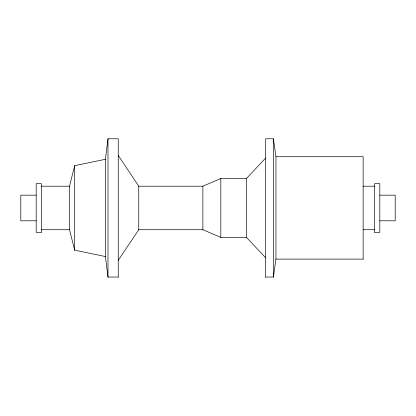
<?xml version="1.0" encoding="UTF-8"?>
<svg xmlns="http://www.w3.org/2000/svg" width="416" height="416" viewBox="0 0 416 416"><rect width="100%" height="100%" fill="white"/><g stroke="black" fill="none" stroke-linecap="round" stroke-linejoin="round"><path stroke-width="0.62" d="M105.425 256.724L105.425 159.276L107.988 138.762L118.248 138.762L118.248 277.238M69.524 229.798L69.524 186.202L74.651 165.688L105.425 159.276M118.248 260.38L138.762 229.72L202.873 229.72L220.823 237.385L246.464 237.385L265.699 257.826M246.464 237.489L246.464 178.511L265.699 157.997M118.248 155.428L138.762 186.202L202.873 186.202L220.823 178.511L246.464 178.511M41.314 232.294L36.187 232.362L36.187 183.638L41.314 183.638L41.314 232.362M275.954 259.288L275.954 156.712L273.39 138.762L265.699 138.762L265.699 277.238M275.954 156.712L363.147 156.712L363.147 259.288M41.314 186.202L69.524 186.202M363.147 186.202L374.686 186.202M36.187 195.177L20.8 195.177L20.8 220.823L36.187 220.776M379.813 195.177L395.2 195.177L395.2 220.823L379.813 220.776M41.314 229.726L69.524 229.72L74.651 250.162L105.425 256.547L107.988 277.056L118.248 277.056M363.147 259.1L275.954 259.1L273.39 277.056L265.699 277.056M363.147 229.72L374.686 229.726M374.686 232.294L379.813 232.362L379.813 183.638L374.686 183.638L374.686 232.362M273.39 138.762L273.39 277.238M220.823 178.511L220.823 237.489M202.873 186.202L202.873 229.798M138.762 186.202L138.762 229.798M107.988 138.762L107.988 277.238M74.651 165.688L74.651 250.312"/></g></svg>
